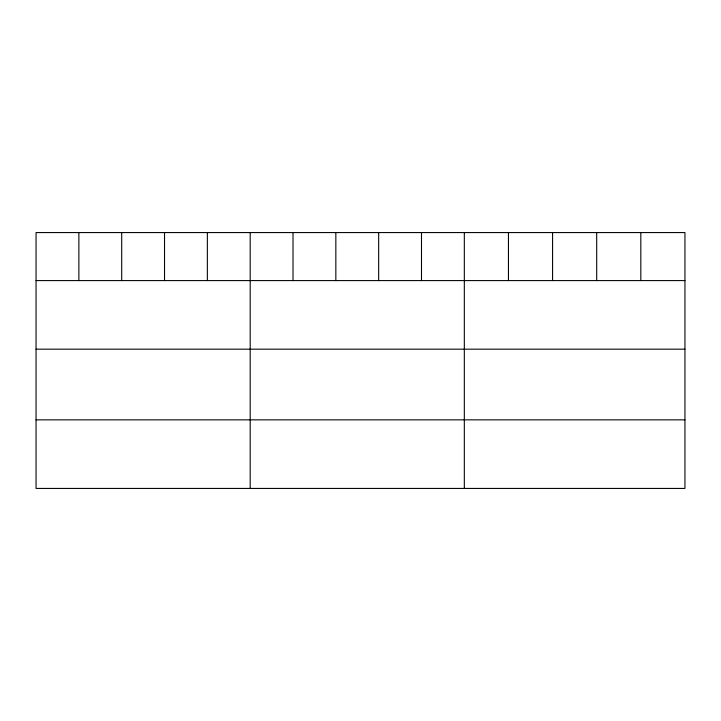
<?xml version="1.0" encoding="UTF-8"?>
<svg xmlns="http://www.w3.org/2000/svg" width="721" height="721" viewBox="0 0 721 721"><rect width="100%" height="100%" fill="white"/><g stroke="black" fill="none" stroke-linecap="round" stroke-linejoin="round"><path stroke-width="1.08" d="M684.95 280.586L684.95 488.432L36.05 488.432L36.05 232.568L684.95 232.568L684.95 280.586L36.05 280.586M36.05 349.171L684.95 349.171M36.05 419.847L684.95 419.847M640.825 232.568L640.825 280.586M596.7 232.568L596.7 280.586M552.574 232.568L552.574 280.586M508.449 232.568L508.449 280.586M464.324 232.568L464.324 488.432M421.497 232.568L421.497 280.586M378.669 232.568L378.669 280.586M335.842 232.568L335.842 280.586M293.014 232.568L293.014 280.586M250.187 232.568L250.187 488.432M207.36 232.568L207.36 280.586M164.532 232.568L164.532 280.586M121.705 232.568L121.705 280.586M78.877 232.568L78.877 280.586"/></g></svg>
